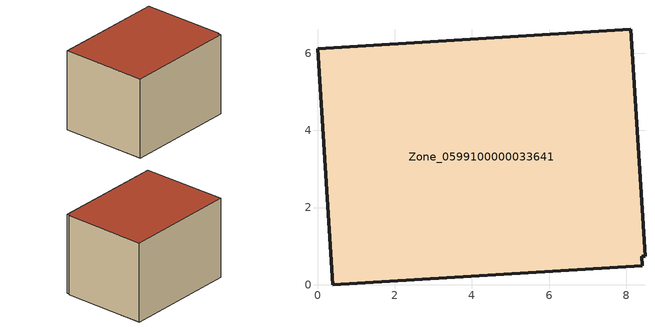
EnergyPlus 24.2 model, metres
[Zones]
Zone_0599100000033641
 floor ground (C_G): 8.48,0.74 8.4,0.74 8.42,0.49 0.39,0 0,6.12 8.11,6.62 z0
 wall outside (C_F): 8.48,0.74 8.11,6.62 0,6.12 0.39,0 8.42,0.49 8.4,0.74 8.48,0.74 z0:5.71
 roof outside (C_R): 8.4,0.74 8.48,0.74 8.11,6.62 0,6.12 0.39,0 8.42,0.49 z5.71
[BUILDING]
Pand.0599100000033641: North Axis=0; Terrain=City; Loads Convergence Tolerance Value=0.04; Temperature Convergence Tolerance Value=0.4; Solar Distribution=FullExterior; Maximum Number of Warmup Days=25; Minimum Number of Warmup Days=1
[Site:Location]
Rotterdam.The.Hague.AP_ZH_NLD Design_Conditions: Latitude=51.96; Longitude=4.45; Time Zone=1; Elevation=-4.5
[SITE:GROUNDTEMPERATURE:BUILDINGSURFACE]
18, 18, 18, 18, 18, 18, 18, 18, 18, 18, 18, 18
[MATERIAL] Thermal Absorptance=0.9; Solar Absorptance=0.7; Visible Absorptance=0.7
Name | Roughness | Thickness | Conductivity | Density | Specific Heat
G.TI.1946-1964 | MediumSmooth | 0.15 | 1 | 540 | 1210
F.TI.1946-1964 | Rough | 0.3 | 0.857143 | 1920 | 840
R.TI.1946-1964 | MediumRough | 0.2 | 0.277778 | 1500 | 1000
[CONSTRUCTION]
C_G: G.TI.1946-1964
C_F: F.TI.1946-1964
C_R: R.TI.1946-1964
[ZONE]
Zone_0599100000033641: Type=1; Multiplier=1; Ceiling Height=Autocalculate; Volume=Autocalculate; Floor Area=autocalculate; Part of Total Floor Area=Yes
[ZONEINFILTRATION:DESIGNFLOWRATE]
Infil_Zone_0599100000033641: Zone or ZoneList or Space or SpaceList=Zone_0599100000033641; Schedule=AlwaysOn; Design Flow Rate Calculation Method=Flow/Area; Flow Rate per Floor Area=0.003; Constant Term Coefficient=1; Temperature Term Coefficient=0; Velocity Term Coefficient=0; Velocity Squared Term Coefficient=0
[HVACTEMPLATE:ZONE:IDEALLOADSAIRSYSTEM]
Zone_0599100000033641: Maximum Heating Supply Air Temperature=50; Minimum Cooling Supply Air Temperature=13; Maximum Heating Supply Air Humidity Ratio=0.0156; Minimum Cooling Supply Air Humidity Ratio=0.0077; Heating Limit=NoLimit; Cooling Limit=NoLimit; Dehumidification Control Type=ConstantSensibleHeatRatio; Cooling Sensible Heat Ratio=0.7; Dehumidification Setpoint=60; Humidification Control Type=None; Humidification Setpoint=30; Outdoor Air Method=None; Outdoor Air Flow Rate per Person=0.00944; Outdoor Air Flow Rate per Zone Floor Area=0; Outdoor Air Flow Rate per Zone=0; Demand Controlled Ventilation Type=None; Outdoor Air Economizer Type=NoEconomizer; Heat Recovery Type=None; Sensible Heat Recovery Effectiveness=0.7; Latent Heat Recovery Effectiveness=0.65
[ZONECONTROL:THERMOSTAT]
ThermostatControl_Zone_0599100000033641: Zone or ZoneList=Zone_0599100000033641; Control Type Schedule=DualSetpointControlType; Control 1=Thermostat_Zone_0599100000033641; Temperature Difference Between Cutout And Setpoint=0
[THERMOSTATSETPOINT:DUALSETPOINT]
Thermostat_Zone_0599100000033641: Heating Setpoint Temperature Schedule=HeatingSetpoint_Zone_0599100000033641; Cooling Setpoint Temperature Schedule=CoolingSetpoint_Zone_0599100000033641
[SCHEDULE:COMPACT]
HeatingSetpoint_Zone_0599100000033641: Through: 12/31, For: AllDays, Until: 24:00, 21
CoolingSetpoint_Zone_0599100000033641: Through: 12/31, For: AllDays, Until: 24:00, 24
DualSetpointControlType: Through: 12/31, For: AllDays, Until: 24:00, 4
AlwaysOn: Through: 12/31, For: AllDays, Until: 24:00, 1
